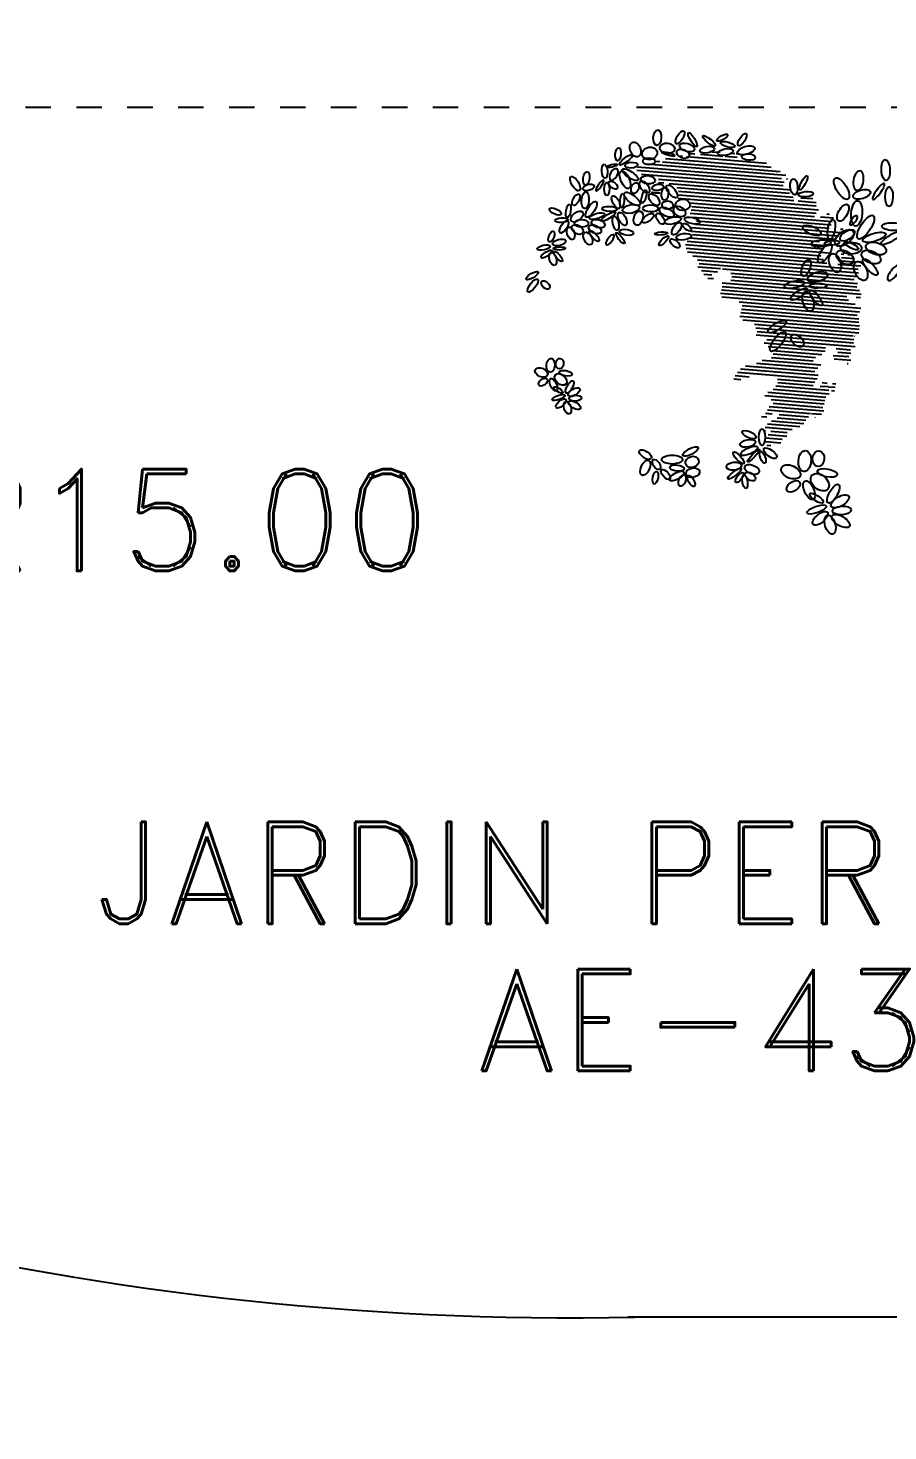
# Model space of a CAD drawing. Header units: millimetres. Extents: x 1590 to 1932, y -48 to 167.
# Drawn here: x 1693.81 to 1697.19, y -17.88 to -12.37 of the extents above; entities that cross this region are included whole.
import ezdxf
from ezdxf.enums import TextEntityAlignment as Align

# ---------------------------------------------------------------- set-up
doc = ezdxf.new("R2010")
doc.units = ezdxf.units.MM
doc.header["$LTSCALE"] = 0.1
doc.header["$MEASUREMENT"] = 0
doc.header["$PDMODE"] = 35
doc.header["$PDSIZE"] = 0.75
doc.linetypes.add('DASHED', pattern=[0.75, 0.5, -0.25])
doc.layers.get('0').update_dxf_attribs({"linetype": 'CONTINUOUS'})
doc.layers.get('DEFPOINTS').update_dxf_attribs({"linetype": 'CONTINUOUS'})
for name, color, linetype in [('CALLES', 3, 'CONTINUOUS'), ('MUEBLES', 1, 'CONTINUOUS'), ('PARED', 4, 'CONTINUOUS'), ('PAREDES', 3, 'CONTINUOUS'), ('TEXT', 3, 'CONTINUOUS')]:
    doc.layers.add(name, color=color, linetype=linetype)
doc.styles.add('ROMAND', font='romand.shx')
doc.dimstyles.new('URBA', dxfattribs={"dimtxt": 20, "dimasz": 0.5, "dimexe": 1.25, "dimexo": 0.63, "dimgap": 0.63, "dimtad": 0, "dimtih": 1, "dimtoh": 1, "dimzin": 1, "dimdsep": 46, "dimtxsty": 'ROMAND', "dimcen": 2.5, "dimclrd": 1, "dimclre": 1, "dimclrt": 3, "dimadec": 0, "dimazin": 0, "dimtfac": 1, "dimtmove": 0, "dimatfit": 3, "dimfxl": 1, "dimtvp": 1, "dimtolj": 1, "dimtzin": 1, "dimarcsym": 0})

# ---------------------------------------------------------------- blocks, each defined once
blk = doc.blocks.new('E6', base_point=(554.09564, 428.344445))
blk.add_circle((554.330218, 428.344445), 0.234577)
blk = doc.blocks.new('ARB-9')
at = {"color": 0}
for p, q in [((24.2237, 11.0945), (24.2237, 11.0947)), ((24.2375, 10.5395), (24.2375, 11.1071)), ((24.2513, 10.5273), (24.2513, 11.1083)), ((24.265, 11.0418), (24.265, 11.0881)), ((24.2099, 11.0208), (24.2099, 11.04)), ((24.2237, 10.5225), (24.2237, 11.0725)), ((24.265, 10.5296), (24.265, 11.0406)), ((24.2788, 10.4959), (24.2788, 11.0202)), ((24.1823, 10.9781), (24.1823, 10.9784)), ((24.1961, 10.5834), (24.1961, 10.9999)), ((24.2099, 10.5461), (24.2099, 11.0098)), ((24.2926, 10.9984), (24.2926, 11.0189)), ((24.2926, 10.5029), (24.2926, 10.977)), ((24.1823, 10.9336), (24.1823, 10.9433)), ((24.1823, 10.6027), (24.1823, 10.9175)), ((24.3064, 10.4869), (24.3064, 10.9462)), ((24.3202, 10.4836), (24.3202, 10.9385)), ((24.334, 10.3949), (24.334, 10.9385)), ((24.3478, 10.908), (24.3478, 10.9385)), ((24.1685, 10.8855), (24.1685, 10.905)), ((24.1685, 10.7763), (24.1685, 10.8642)), ((24.3478, 10.3843), (24.3478, 10.9064)), ((24.3616, 10.3929), (24.3616, 10.8897)), ((24.3754, 10.3971), (24.3754, 10.8807)), ((24.3892, 10.3269), (24.3892, 10.883)), ((24.403, 10.3295), (24.403, 10.8859)), ((24.4168, 10.3366), (24.4168, 10.8732)), ((24.4306, 10.2731), (24.4306, 10.8578)), ((24.4444, 10.3011), (24.4444, 10.8611)), ((24.4582, 10.3122), (24.4582, 10.8744)), ((24.4719, 10.37), (24.4719, 10.8746)), ((24.4857, 10.345), (24.4857, 10.8689)), ((24.4995, 10.3526), (24.4995, 10.88)), ((24.5133, 10.3314), (24.5133, 10.8883)), ((24.5271, 10.3605), (24.5271, 10.8936)), ((24.5409, 10.3484), (24.5409, 10.8894)), ((24.5547, 10.3341), (24.5547, 10.8839)), ((24.5685, 10.3223), (24.5685, 10.8611)), ((24.1547, 10.8257), (24.1547, 10.8282)), ((24.1547, 10.7878), (24.1547, 10.8187)), ((24.5823, 10.2069), (24.5823, 10.8416)), ((24.5961, 10.2083), (24.5961, 10.8337)), ((24.6099, 10.7484), (24.6099, 10.8378)), ((24.6237, 10.7592), (24.6237, 10.8229)), ((24.6375, 10.7812), (24.6375, 10.8129)), ((24.1685, 10.7199), (24.1685, 10.7673)), ((24.6513, 10.7729), (24.6513, 10.7952)), ((24.1547, 10.7296), (24.1547, 10.7433)), ((24.1547, 10.7157), (24.1547, 10.7238)), ((24.6099, 10.222), (24.6099, 10.7415)), ((24.6237, 10.2077), (24.6237, 10.707)), ((24.6375, 10.2092), (24.6375, 10.7016)), ((24.6513, 10.1984), (24.6513, 10.705)), ((24.665, 10.1899), (24.665, 10.7374)), ((24.6788, 10.2454), (24.6788, 10.737)), ((24.6926, 10.2385), (24.6926, 10.7382)), ((24.7064, 10.21), (24.7064, 10.7416)), ((24.7202, 10.1873), (24.7202, 10.7346)), ((24.734, 10.1908), (24.734, 10.6655)), ((24.7478, 10.1993), (24.7478, 10.6521)), ((24.7616, 10.1918), (24.7616, 10.6539)), ((24.7754, 10.1906), (24.7754, 10.656)), ((24.7892, 10.1873), (24.7892, 10.6586)), ((24.803, 10.1873), (24.803, 10.6458)), ((24.9961, 10.3328), (24.9961, 10.6389)), ((25.0099, 10.3353), (25.0099, 10.6489)), ((25.0237, 10.6019), (25.0237, 10.658)), ((25.0375, 10.634), (25.0375, 10.6612)), ((24.8168, 10.1873), (24.8168, 10.5982)), ((24.8306, 10.2076), (24.8306, 10.5921)), ((24.8444, 10.205), (24.8444, 10.5854)), ((24.8582, 10.205), (24.8582, 10.5886)), ((24.9823, 10.3475), (24.9823, 10.6198)), ((24.8719, 10.1964), (24.8719, 10.5446)), ((24.8857, 10.3126), (24.8857, 10.554)), ((24.8995, 10.3126), (24.8995, 10.5378)), ((24.9547, 10.3255), (24.9547, 10.557)), ((24.9685, 10.3359), (24.9685, 10.5785)), ((25.0788, 10.2955), (25.0788, 10.5248)), ((25.0926, 10.299), (25.0926, 10.5354)), ((25.1616, 10.5), (25.1616, 10.5271)), ((25.1754, 10.5205), (25.1754, 10.541)), ((25.2168, 10.4165), (25.2168, 10.524)), ((25.2306, 10.5215), (25.2306, 10.5281)), ((24.2375, 10.5149), (24.2375, 10.5189)), ((24.9133, 10.3253), (24.9133, 10.5192)), ((24.9271, 10.3493), (24.9271, 10.5154)), ((24.9409, 10.3569), (24.9409, 10.5208)), ((25.0237, 10.3441), (25.0237, 10.4907)), ((25.0375, 10.3484), (25.0375, 10.4882)), ((25.0513, 10.2863), (25.0513, 10.495)), ((25.065, 10.284), (25.065, 10.5037)), ((25.1064, 10.3003), (25.1064, 10.5083)), ((25.1202, 10.3035), (25.1202, 10.4999)), ((25.134, 10.299), (25.134, 10.5141)), ((25.1478, 10.351), (25.1478, 10.5195)), ((25.1616, 10.3571), (25.1616, 10.4733)), ((25.1754, 10.3667), (25.1754, 10.4802)), ((25.1892, 10.374), (25.1892, 10.5013)), ((25.203, 10.388), (25.203, 10.5158)), ((25.2306, 10.4359), (25.2306, 10.5001)), ((25.2444, 10.4355), (25.2444, 10.509)), ((25.2582, 10.4526), (25.2582, 10.5198)), ((25.2719, 10.4567), (25.2719, 10.5182)), ((25.2857, 10.4956), (25.2857, 10.5114)), ((24.3064, 10.4097), (24.3064, 10.4566)), ((24.3202, 10.3953), (24.3202, 10.4665)), ((24.3754, 10.3229), (24.3754, 10.3741)), ((24.3616, 10.3394), (24.3616, 10.3504)), ((24.5685, 10.2096), (24.5685, 10.3192)), ((25.0237, 10.2945), (25.0237, 10.3143)), ((25.0375, 10.2902), (25.0375, 10.3212)), ((25.1478, 10.3067), (25.1478, 10.3467)), ((25.1616, 10.3298), (25.1616, 10.3308)), ((24.4168, 10.2813), (24.4168, 10.2918)), ((24.5133, 10.2711), (24.5133, 10.2813)), ((24.5133, 10.2428), (24.5133, 10.2555)), ((24.5271, 10.2277), (24.5271, 10.279)), ((24.5409, 10.2196), (24.5409, 10.2899)), ((24.5547, 10.2005), (24.5547, 10.2907)), ((24.8857, 10.2146), (24.8857, 10.2712)), ((24.8995, 10.2115), (24.8995, 10.2631)), ((24.9133, 10.2186), (24.9133, 10.2809)), ((24.9271, 10.2096), (24.9271, 10.2749)), ((25.0237, 10.261), (25.0237, 10.274)), ((25.0375, 10.2629), (25.0375, 10.2889)), ((25.0513, 10.2637), (25.0513, 10.2756)), ((24.6788, 10.192), (24.6788, 10.2092)), ((24.8306, 10.2003), (24.8306, 10.2016)), ((24.9409, 10.2186), (24.9409, 10.2225))]:
    blk.add_line(p, q, dxfattribs=at)
for p, xscale, yscale, zscale, rotation in [((24.5747, 11.4226), 0.1134946047413793, -0.03918192284482759, 0.1134946047413793, 72.514496), ((24.6803, 11.4618), 0.1172244685344828, -0.03918192284482759, 0.1172244685344828, 54.629061), ((24.7085, 11.4618), 0.133742463362069, -0.04782499525862069, 0.133742463362069, 32.662387), ((24.4458, 11.3897), 0.1086990556034483, -0.04494397887931034, 0.1086990556034483, 108.535537), ((24.4655, 11.3615), 0.1092318982758621, -0.03975812844827586, 0.1092318982758621, 81.175392), ((24.5588, 11.4272), 0.09697660991379312, -0.04379156767241379, 0.09697660991379312, 196.085972), ((24.5668, 11.4139), 0.1134946047413793, -0.05243464008620689, 0.1134946047413793, 249.946493), ((24.5833, 11.4093), 0.1012393163793104, -0.02592921724137931, 0.1012393163793104, 264.440296), ((24.5913, 11.4139), 0.1092318982758621, -0.03514849525862069, 0.1092318982758621, 52.422076), ((24.595, 11.4053), 0.1055020228448276, -0.03514849525862069, 0.1055020228448276, 317.202229), ((24.5993, 11.4185), 0.1134946047413793, -0.05704427327586208, 0.1134946047413793, 338.153925), ((24.7165, 11.4445), 0.08525416422413794, -0.05243464008620689, 0.08525416422413794, 306.8794), ((25.0809, 11.392), 0.1134946047413793, -0.07029699051724138, 0.1134946047413793, 108.796262), ((25.0969, 11.392), 0.08525416422413794, -0.05243464008620689, 0.08525416422413794, 50.890389), ((24.3483, 11.3263), 0.1374723387931034, -0.05704427327586208, 0.1374723387931034, 144.06217), ((24.3627, 11.3263), 0.104436349137931, -0.04955361206896553, 0.104436349137931, 24.05534500000001), ((24.4575, 11.3655), 0.1134946047413793, -0.03918192284482759, 0.1134946047413793, 185.211036), ((24.4698, 11.3482), 0.1214871866379311, -0.06972078491379312, 0.1214871866379311, 227.239264), ((24.4698, 11.3615), 0.1214871866379311, -0.04840120086206897, 0.1214871866379311, 28.399808), ((24.49, 11.3436), 0.1049691918103448, -0.06972078491379312, 0.1049691918103448, 296.743497), ((24.4943, 11.3569), 0.1092318982758621, -0.06107771250000001, 0.1092318982758621, 336.3547549999999), ((25.0527, 11.3482), 0.08898402801724138, -0.06568734568965517, 0.08898402801724138, 180), ((25.0687, 11.3834), 0.1172244685344828, -0.07029699051724138, 0.1172244685344828, 180), ((25.0767, 11.3615), 0.1177573112068966, -0.07894006293103449, 0.1177573112068966, 306.707109), ((25.0932, 11.3788), 0.1129617620689655, -0.05243464008620689, 0.1129617620689655, 330.787984), ((25.1454, 11.3263), 0.08898402801724138, -0.03053885043103449, 0.08898402801724138, 118.163468), ((25.1539, 11.3177), 0.1129617620689655, -0.03514849525862069, 0.1129617620689655, 65.345158), ((25.1699, 11.3131), 0.1049691918103448, -0.04782499525862069, 0.1049691918103448, 45.284341), ((24.3243, 11.3044), 0.1129617620689655, -0.05243464008620689, 0.1129617620689655, 183.550469), ((24.3419, 11.3131), 0.1001736426724138, -0.04955361206896553, 0.1001736426724138, 247.464162), ((24.417, 11.3004), 0.1417350452586207, -0.06165391810344829, 0.1417350452586207, 180), ((24.4495, 11.2912), 0.1539903336206897, -0.0564680676724138, 0.1539903336206897, 208.399808), ((24.4778, 11.335), 0.1172244685344828, -0.06568734568965517, 0.1172244685344828, 265.442088), ((24.5103, 11.2912), 0.1134946047413793, -0.06568734568965517, 0.1134946047413793, 329.257383), ((25.0644, 11.3482), 0.1134946047413793, -0.04379156767241379, 0.1134946047413793, 276.387212), ((25.1454, 11.3131), 0.1177573112068966, -0.04379156767241379, 0.1177573112068966, 204.302428), ((25.1539, 11.3044), 0.1129617620689655, -0.05243464008620689, 0.1129617620689655, 234.962822), ((25.1657, 11.3004), 0.1055020228448276, -0.04840120086206897, 0.1055020228448276, 261.553413), ((25.1779, 11.3004), 0.1134946047413793, -0.05301084568965517, 0.1134946047413793, 296.57734), ((25.1779, 11.3131), 0.1092318982758621, -0.0564680676724138, 0.1092318982758621, 338.153925), ((24.2918, 11.2301), 0.1172244685344828, -0.04782499525862069, 0.1172244685344828, 171.928069), ((24.2998, 11.2347), 0.1092318982758621, 0.02592921724137931, 0.1092318982758621, 31.198129), ((24.4538, 11.2785), 0.1332096323275862, -0.04379156767241379, 0.1332096323275862, 248.725883), ((24.4655, 11.2693), 0.1177573112068966, -0.06568734568965517, 0.1177573112068966, 282.462417), ((24.4858, 11.2785), 0.1134946047413793, -0.06568734568965517, 0.1134946047413793, 289.542316), ((24.5023, 11.2739), 0.1172244685344828, -0.03918192284482759, 0.1172244685344828, 312.760736), ((24.2188, 11.1863), 0.1092318982758621, -0.04782499525862069, 0.1092318982758621, 180), ((24.2348, 11.1863), 0.09324673448275864, -0.02189577801724138, 0.09324673448275864, 73.542731), ((24.2513, 11.1863), 0.1049691918103448, 0.05704427327586208, 0.1049691918103448, 25.551858), ((24.3041, 11.2128), 0.08898402801724138, -0.04840120086206897, 0.08898402801724138, 305.58337), ((24.3078, 11.2215), 0.1092318982758621, -0.04379156767241379, 0.1092318982758621, 355.645101), ((24.4048, 11.1644), 0.1177573112068966, -0.05243464008620689, 0.1177573112068966, 146.794294), ((24.409, 11.1731), 0.1257498931034483, -0.04379156767241379, 0.1257498931034483, 87.213589), ((24.4213, 11.1777), 0.1374723387931034, -0.03514849525862069, 0.1374723387931034, 54.41663), ((24.4373, 11.1823), 0.1214871866379311, -0.04840120086206897, 0.1214871866379311, 342.3308149999999), ((24.5103, 11.1777), 0.1049691918103448, 0.03918192284482759, 0.1049691918103448, 32.501065), ((24.1964, 11.1062), 0.128946925862069, -0.08585451853448275, 0.128946925862069, 152.112675), ((24.2348, 11.1777), 0.1380051698275862, -0.03514849525862069, 0.1380051698275862, 227.239264), ((24.2348, 11.1558), 0.1055020228448276, -0.04840120086206897, 0.1055020228448276, 263.05435), ((24.2513, 11.1644), 0.1577201974137931, -0.05243464008620689, 0.1577201974137931, 299.935902), ((24.2593, 11.169), 0.1577201974137931, -0.07029699051724138, 0.1577201974137931, 330.837991), ((24.2998, 11.1034), 0.09324673448275864, -0.06107771250000001, 0.09324673448275864, 16.690792), ((24.3845, 11.0855), 0.1619829038793104, -0.0651111400862069, 0.1619829038793104, 122.817286), ((24.401, 11.1558), 0.1172244685344828, -0.03514849525862069, 0.1172244685344828, 180), ((24.3931, 11.0855), 0.1454649090517242, -0.06972078491379312, 0.1454649090517242, 72.40862299999999), ((24.4213, 11.1644), 0.1214871866379311, -0.05704427327586208, 0.1214871866379311, 327.347353), ((24.4943, 11.1558), 0.1172244685344828, -0.04840120086206897, 0.1172244685344828, 274.748106), ((24.5023, 11.169), 0.1129617620689655, -0.03053885043103449, 0.1129617620689655, 316.804062), ((24.1879, 11.0924), 0.128946925862069, -0.103140663362069, 0.128946925862069, 254.7984), ((24.213, 11.0878), 0.1039035064655173, -0.05819668448275862, 0.1039035064655173, 266.487796), ((24.2838, 11.0901), 0.1209543439655173, -0.06972078491379312, 0.1209543439655173, 270), ((24.2918, 11.0901), 0.1172244685344828, -0.06107771250000001, 0.1172244685344828, 319.587694), ((24.3765, 11.0768), 0.1134946047413793, -0.03457228965517242, 0.1134946047413793, 191.266013), ((24.409, 11.0815), 0.1214871866379311, -0.07433041810344827, 0.1214871866379311, 10.58008), ((24.417, 11.029), 0.1134946047413793, -0.05243464008620689, 0.1134946047413793, 49.743806), ((24.1463, 11.0382), 0.128946925862069, -0.06741596250000001, 0.128946925862069, 180), ((24.1549, 11.025), 0.1246842077586207, -0.08988794612068968, 0.1246842077586207, 270), ((24.3158, 11.0423), 0.0975094525862069, -0.05301084568965517, 0.0975094525862069, 255.613959), ((24.3403, 11.0509), 0.1172244685344828, -0.06568734568965517, 0.1172244685344828, 314.0484609999999), ((24.3323, 11.0423), 0.06873616939655172, -0.004609633189655172, 0.06873616939655172, 270), ((24.3931, 11.0112), 0.1332096323275862, 0.05243464008620689, 0.1332096323275862, 85.992639), ((24.4133, 11.0158), 0.1049691918103448, -0.05243464008620689, 0.1049691918103448, 321.691422), ((24.1341, 10.9622), 0.1246842077586207, -0.04955361206896553, 0.1246842077586207, 205.261598), ((24.1714, 11.0158), 0.1124289310344828, -0.02247198362068965, 0.1124289310344828, 280.4783160000001), ((24.2998, 10.9852), 0.1294797568965517, -0.05704427327586208, 0.1294797568965517, 315.909593), ((24.3078, 10.9893), 0.1092318982758621, -0.0564680676724138, 0.1092318982758621, 2.251892), ((24.3765, 10.9985), 0.09324673448275864, -0.07029699051724138, 0.09324673448275864, 270), ((24.3931, 11.0071), 0.1332096323275862, -0.06568734568965517, 0.1332096323275862, 291.88042), ((24.425, 10.9195), 0.1417350452586207, -0.05704427327586208, 0.1417350452586207, 71.749948), ((24.4858, 10.9674), 0.1092318982758621, -0.02592921724137931, 0.1092318982758621, 81.175392), ((24.498, 10.9633), 0.1092318982758621, -0.03514849525862069, 0.1092318982758621, 40.566776), ((25.374, 10.9599), 0.1172244685344828, -0.05704427327586208, 0.1172244685344828, 119.944796), ((25.382, 10.9685), 0.1374723387931034, -0.06972078491379312, 0.1374723387931034, 20.744685), ((24.1384, 10.8809), 0.1369394961206897, -0.03572470086206896, 0.1369394961206897, 144.501428), ((24.1384, 10.9484), 0.128946925862069, -0.06741596250000001, 0.128946925862069, 282.305911), ((24.1629, 10.9576), 0.1124289310344828, -0.07202559568965518, 0.1124289310344828, 287.217457), ((24.3728, 10.9455), 0.1214871866379311, -0.0962262077586207, 0.1214871866379311, 266.129052), ((24.3845, 10.9501), 0.1097647293103448, -0.07894006293103449, 0.1097647293103448, 301.793919), ((24.4415, 10.9195), 0.1214871866379311, -0.05704427327586208, 0.1214871866379311, 29.714794), ((24.4453, 10.9109), 0.08951687068965519, -0.03975812844827586, 0.08951687068965519, 305.188152), ((24.5023, 10.9328), 0.1294797568965517, -0.05243464008620689, 0.1294797568965517, 256.776838), ((24.5103, 10.9547), 0.1012393163793104, -0.04840120086206897, 0.1012393163793104, 306.041986), ((25.3681, 10.8366), 0.1742381922413793, -0.07433041810344827, 0.1742381922413793, 85.44208800000001), ((25.3777, 10.9512), 0.09697660991379312, -0.05243464008620689, 0.09697660991379312, 322.530636), ((25.4145, 10.9161), 0.1049691918103448, -0.04782499525862069, 0.1049691918103448, 314.1184079999999), ((25.4225, 10.9339), 0.1092318982758621, -0.04379156767241379, 0.1092318982758621, 6.885925999999999), ((24.1298, 10.8089), 0.1332096323275862, -0.03572470086206896, 0.1332096323275862, 124.601171), ((24.1549, 10.8677), 0.1246842077586207, -0.05416325689655174, 0.1246842077586207, 254.828294), ((24.425, 10.9063), 0.133742463362069, -0.05243464008620689, 0.133742463362069, 277.965534), ((25.4044, 10.8273), 0.1214871866379311, -0.05243464008620689, 0.1214871866379311, 92.20655800000002), ((25.4166, 10.8273), 0.1374723387931034, -0.0564680676724138, 0.1374723387931034, 56.620077), ((24.109, 10.8043), 0.1039035064655173, -0.03572470086206896, 0.1039035064655173, 236.262371), ((24.1421, 10.7369), 0.1332096323275862, -0.05416325689655174, 0.1332096323275862, 73.987174), ((25.3522, 10.8366), 0.1454649090517242, -0.04840120086206897, 0.1454649090517242, 237.514893), ((25.3841, 10.8233), 0.1134946047413793, -0.09219276853448276, 0.1134946047413793, 248.38077), ((25.4246, 10.8187), 0.1177573112068966, -0.07836385732758622, 0.1177573112068966, 252.313808), ((25.4289, 10.8101), 0.1049691918103448, -0.04379156767241379, 0.1049691918103448, 325.179835), ((25.4289, 10.8233), 0.09697660991379312, 0.06107771250000001, 0.09697660991379312, 21.157575), ((24.1256, 10.7323), 0.1246842077586207, -0.04033433405172414, 0.1246842077586207, 100.347736), ((24.1213, 10.719), 0.1209543439655173, -0.04494397887931034, 0.1209543439655173, 209.167432), ((24.1506, 10.719), 0.1497276271551725, -0.06741596250000001, 0.1497276271551725, 247.872239), ((24.1629, 10.7012), 0.1124289310344828, -0.05416325689655174, 0.1124289310344828, 270), ((25.3639, 10.5957), 0.1300125995689655, -0.03918192284482759, 0.1300125995689655, 132.760736), ((25.3724, 10.6044), 0.1252170504310345, -0.06568734568965517, 0.1252170504310345, 79.93621999999999), ((25.3841, 10.6044), 0.1417350452586207, -0.03514849525862069, 0.1417350452586207, 47.239264), ((25.2589, 10.5565), 0.1252170504310345, -0.05243464008620689, 0.1252170504310345, 109.518547), ((25.2749, 10.5565), 0.133742463362069, -0.06165391810344829, 0.133742463362069, 73.80598400000001), ((25.2951, 10.5473), 0.1539903336206897, -0.05243464008620689, 0.1539903336206897, 60.76383000000001), ((25.3037, 10.5387), 0.1454649090517242, -0.02592921724137931, 0.1454649090517242, 39.219307), ((25.3761, 10.5911), 0.1294797568965517, -0.07433041810344827, 0.1294797568965517, 286.618283), ((25.4006, 10.5871), 0.1012393163793104, -0.05704427327586208, 0.1012393163793104, 300.195482), ((25.4006, 10.5957), 0.1012393163793104, -0.03918192284482759, 0.1012393163793104, 32.228389), ((25.4086, 10.5911), 0.1134946047413793, -0.04379156767241379, 0.1134946047413793, 347.7961789999999), ((24.7936, 10.4756), 0.1758367028017242, -0.05877288426724138, 0.1758367028017242, 54.629061), ((24.8359, 10.4756), 0.2006136950431035, -0.07173749288793103, 0.2006136950431035, 32.662387), ((25.2872, 10.53), 0.1374723387931034, -0.05243464008620689, 0.1374723387931034, 175.292933), ((25.2994, 10.5214), 0.1294797568965517, -0.05704427327586208, 0.1294797568965517, 301.060408), ((25.3117, 10.5346), 0.1049691918103448, -0.03975812844827586, 0.1049691918103448, 333.206796), ((24.2753, 10.4643), 0.133742463362069, -0.03514849525862069, 0.133742463362069, 203.115863), ((24.2955, 10.4822), 0.133742463362069, -0.06165391810344829, 0.133742463362069, 169.89314), ((24.2955, 10.469), 0.1294797568965517, -0.04379156767241379, 0.1294797568965517, 259.881614), ((24.6353, 10.4169), 0.170241907112069, -0.05877288426724138, 0.170241907112069, 72.514496), ((24.6601, 10.4039), 0.1638478474137931, -0.05272274288793104, 0.1638478474137931, 52.422076), ((24.4419, 10.3676), 0.1630485834051724, -0.06741596831896551, 0.1630485834051724, 108.535537), ((24.6113, 10.4238), 0.1454649148706897, -0.06568735150862069, 0.1454649148706897, 196.085972), ((24.6721, 10.4108), 0.170241907112069, -0.08556640991379312, 0.170241907112069, 338.153925), ((24.8479, 10.4497), 0.1278812463362069, -0.07865196012931033, 0.1278812463362069, 306.8794), ((25.3946, 10.3711), 0.170241907112069, -0.1054454857758621, 0.170241907112069, 108.796262), ((25.4186, 10.3711), 0.1278812463362069, -0.07865196012931033, 0.1278812463362069, 50.890389), ((24.4715, 10.3252), 0.1638478474137931, -0.0596371926724138, 0.1638478474137931, 81.175392), ((24.4779, 10.3252), 0.1822307799568966, -0.07260180129310345, 0.1822307799568966, 28.399808), ((24.6233, 10.4039), 0.170241907112069, -0.07865196012931033, 0.170241907112069, 249.946493), ((24.6481, 10.397), 0.1518589745689655, -0.03889382586206896, 0.1518589745689655, 264.440296), ((24.6657, 10.3909), 0.1582530342672414, -0.05272274288793104, 0.1582530342672414, 317.202229), ((25.3762, 10.3581), 0.1758367028017242, -0.1054454857758621, 0.1758367028017242, 180), ((25.413, 10.3512), 0.1694426431034483, -0.07865196012931033, 0.1694426431034483, 330.787984), ((24.2956, 10.2725), 0.2062085081896552, -0.08556640991379312, 0.2062085081896552, 144.06217), ((24.3172, 10.2725), 0.1566545237068966, -0.0743304181034483, 0.1566545237068966, 24.05534500000001), ((24.4595, 10.3313), 0.170241907112069, -0.05877288426724138, 0.170241907112069, 185.211036), ((24.4779, 10.3054), 0.1822307799568966, -0.1045811773706897, 0.1822307799568966, 227.239264), ((24.4778, 10.3508), 0.1294797568965517, -0.03975812844827586, 0.1294797568965517, 259.521684), ((24.5082, 10.2985), 0.1574537877155173, -0.1045811773706897, 0.1574537877155173, 296.743497), ((24.5146, 10.3183), 0.1638478474137931, -0.09161656875000002, 0.1638478474137931, 336.3547549999999), ((25.3523, 10.3054), 0.1334760420258621, -0.09853101853448276, 0.1334760420258621, 180), ((25.3698, 10.3054), 0.170241907112069, -0.06568735150862069, 0.170241907112069, 276.387212), ((25.3882, 10.3252), 0.1766359668103449, -0.1184100943965517, 0.1766359668103449, 306.707109), ((25.4913, 10.2725), 0.1334760420258621, -0.04580827564655172, 0.1334760420258621, 118.163468), ((25.5041, 10.2596), 0.1694426431034483, -0.05272274288793104, 0.1694426431034483, 65.345158), ((25.5281, 10.2526), 0.1574537877155173, -0.07173749288793103, 0.1574537877155173, 45.284341), ((24.2597, 10.2397), 0.1694426431034483, -0.07865196012931033, 0.1694426431034483, 183.550469), ((24.286, 10.2526), 0.1502604640086207, -0.0743304181034483, 0.1502604640086207, 247.464162), ((24.3987, 10.2336), 0.212602567887931, -0.09248087715517243, 0.212602567887931, 180), ((24.3968, 10.2546), 0.0975094525862069, -0.03514849525862069, 0.0975094525862069, 208.929827), ((24.4575, 10.2892), 0.1374723387931034, -0.06972078491379312, 0.1374723387931034, 232.770168), ((24.4655, 10.2719), 0.1294797568965517, -0.03918192284482759, 0.1294797568965517, 292.425598), ((24.4899, 10.2855), 0.1758367028017242, -0.09853101853448276, 0.1758367028017242, 265.442088), ((25.4913, 10.2526), 0.1766359668103449, -0.06568735150862069, 0.1766359668103449, 204.302428), ((25.5041, 10.2397), 0.1694426431034483, -0.07865196012931033, 0.1694426431034483, 234.962822), ((25.5401, 10.2526), 0.1638478474137931, -0.0847021015086207, 0.1638478474137931, 338.153925), ((24.4475, 10.2198), 0.2309855004310345, -0.0847021015086207, 0.2309855004310345, 208.399808), ((24.4539, 10.2008), 0.1998144484913793, -0.06568735150862069, 0.1998144484913793, 248.725883), ((24.5018, 10.2008), 0.170241907112069, -0.09853101853448276, 0.170241907112069, 289.542316), ((24.5266, 10.1939), 0.1758367028017242, -0.05877288426724138, 0.1758367028017242, 312.760736), ((24.5386, 10.2198), 0.170241907112069, -0.09853101853448276, 0.170241907112069, 329.257383), ((25.5217, 10.2336), 0.1582530342672414, -0.07260180129310345, 0.1582530342672414, 261.553413), ((25.5401, 10.2336), 0.170241907112069, -0.07951626853448276, 0.170241907112069, 296.57734), ((24.2109, 10.1282), 0.1758367028017242, -0.07173749288793103, 0.1758367028017242, 171.928069), ((24.2229, 10.1351), 0.1638478474137931, 0.03889382586206896, 0.1638478474137931, 31.198129), ((24.4715, 10.187), 0.1766359668103449, -0.09853101853448276, 0.1766359668103449, 282.462417), ((24.2349, 10.1152), 0.1638478474137931, -0.06568735150862069, 0.1638478474137931, 355.645101), ((24.3868, 10.0426), 0.1886248396551724, -0.06568735150862069, 0.1886248396551724, 87.213589), ((24.4051, 10.0495), 0.2062085081896552, -0.05272274288793104, 0.2062085081896552, 54.41663), ((24.5386, 10.0495), 0.1574537877155173, 0.05877288426724138, 0.1574537877155173, 32.501065)]:
    blk.add_blockref('E6', p, dxfattribs=dict(xscale=xscale, yscale=yscale, zscale=zscale, rotation=rotation))
blk = doc.blocks.new('UTP1$0$DIMBLOCK')
at = {"color": 4}
blk.add_line((-5.25, -5.25), (5.25, 5.25), dxfattribs=at)
at = {"color": 1}
blk.add_line((-7.5, 0), (10.5, 0), dxfattribs=at)
blk = doc.blocks.new('*D114')
at = {"color": 1, "linetype": 'Continuous', "transparency": 16777216}
for p, q in [((1693.1611, -14.3033), (1691.4594, -19.73)), ((1693.4287, -14.3033), (1693.1611, -14.3033))]:
    blk.add_line(p, q, dxfattribs=at)
at = {"layer": 'DEFPOINTS', "color": 0, "linetype": 'Continuous', "transparency": 16777216}
for p in [(1695.9417, -5.4363), (1691.4534, -19.749)]:
    blk.add_point(p, dxfattribs=at)
at = {"color": 1, "linetype": 'Continuous', "transparency": 16777216, "xscale": 0.02, "yscale": 0.02, "zscale": 0.02, "rotation": 252.5892430548507}
blk.add_blockref('UTP1$0$DIMBLOCK', (1691.4534, -19.749), dxfattribs=at)
at = {"color": 3, "linetype": 'Continuous', "transparency": 16777216, "insert": (1694.4392, -14.3033), "char_height": 0.4, "attachment_point": 5, "style": 'ROMAND'}
blk.add_mtext('\\A1;R15.00', dxfattribs=at)

msp = doc.modelspace()

# ---------------------------------------------------------------- linework, layer by layer
at = {"layer": 'CALLES', "color": 4, "linetype": 'Continuous'}
msp.add_line((1704.7339, -17.4342), (1696.1656, -17.4342), dxfattribs=at)
at = {"layer": 'PARED', "color": 4}
msp.add_arc((1695.9417, -5.4363), 12, 240.44124, 271.19527, dxfattribs=at)
at = {"layer": 'PAREDES', "linetype": 'DASHED'}
msp.add_line((1685.7994, -12.6824), (1721.0584, -12.6824), dxfattribs=at)

# ---------------------------------------------------------------- block references
at = {"layer": 'MUEBLES', "color": 2, "xscale": -1, "rotation": 85.33791176259916}
msp.add_blockref('ARB-9', (1709.2428, 10.3375), dxfattribs=at)

# ---------------------------------------------------------------- texts
at = {"layer": 'TEXT', "style": 'ROMAND'}
msp.add_text('JARDIN PERIMETRAL', height=0.4, dxfattribs=at).set_placement((1696.7058, -15.8888), align=Align.CENTER)
at = {"layer": 'TEXT', "color": 2, "style": 'ROMAND'}
msp.add_text('AE-43', height=0.4, dxfattribs=at).set_placement((1695.5574, -16.467))

# ---------------------------------------------------------------- dimensions: what is measured, and where the dimension line sits
at = {"color": 3, "linetype": 'Continuous'}
dim = msp.add_radius_dim(center=(1695.9417, -5.4363), mpoint=(1691.4534, -19.749), dimstyle='URBA', override={"dimtxt": 0.4, "dimasz": 0.02, "dimexe": 0.18, "dimexo": 0.0625, "dimgap": 0.02, "dimzin": 0, "dimblk1": 'UTP1$0$DIMBLOCK', "dimblk2": 'UTP1$0$DIMBLOCK', "dimsah": 1, "dimcen": 0.09, "dimtdec": 4, "dimtofl": 0, "dimtvp": 0, "dimtzin": 0}, dxfattribs=at)
dim.commit()
dim.dimension.update_dxf_attribs({"geometry": '*D114', "text_midpoint": (1694.4392, -14.3033), "dimtype": 164})

doc.saveas('drawing.dxf')
